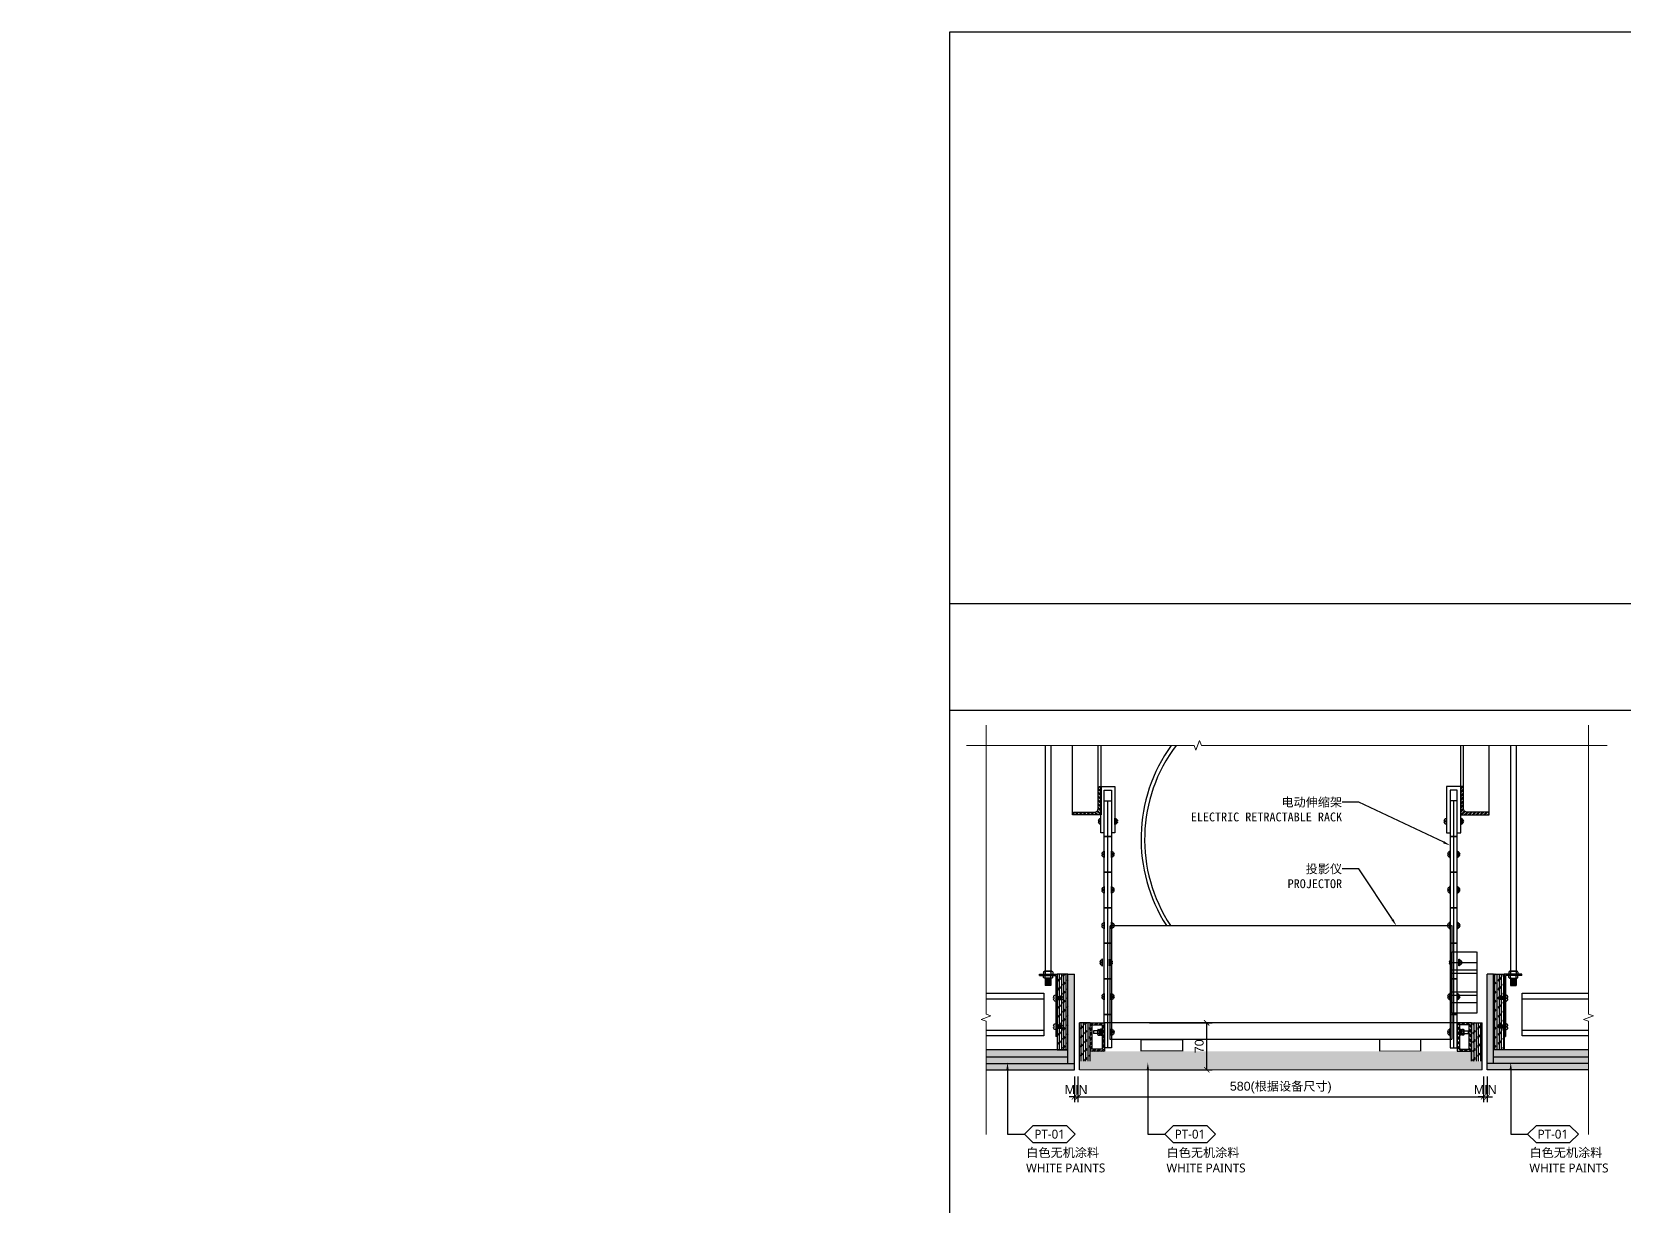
# Model space of a CAD drawing. Header units: millimetres. Extents: x 6321 to 61876, y 123 to 15211.
# Drawn here: x 38768 to 41005, y 9296 to 10945 of the extents above; entities that cross this region are included whole.
import ezdxf
from ezdxf import colors
from ezdxf.entities.mleader import LeaderData, LeaderLine
from ezdxf.enums import TextEntityAlignment as Align
from ezdxf.math import Vec2, Vec3

# ---------------------------------------------------------------- set-up
doc = ezdxf.new("R2010")
doc.units = ezdxf.units.MM
doc.set_wipeout_variables(frame=1)
doc.linetypes.add('HIDDEN', pattern=[9.525, 6.35, -3.175])
doc.layers.get('Defpoints').update_dxf_attribs({"color": 250})
doc.layers.add('_ACM-A-ANNO-DIMS', color=2, linetype='Continuous', lineweight=13)
doc.layers.add('_ACM-A-ANNO-DIMS @ 5', color=2, linetype='Continuous', lineweight=13)
for name, color, linetype in [('A Detail Xthin', 250, 'Continuous'), ('DE-MT', 2, 'Continuous'), ('I-DETL-LW01', 1, 'Continuous'), ('I-DETL-LW251', 251, 'Continuous'), ('I—平顶—填充03(灰度)', 250, 'Continuous'), ('I—装饰—填充01(线状)', 8, 'Continuous'), ('I—装饰—填充03(灰度)', 250, 'Continuous'), ('I—装饰—粗线', 7, 'Continuous'), ('I—装饰—细线', 144, 'Continuous'), ('I—装饰—超细', 8, 'Continuous'), ('WALL TYPE$0$G-ANNO-NOTE-CH', 7, 'Continuous')]:
    doc.layers.add(name, color=color, linetype=linetype)
doc.styles.add('Arial', font='ARIALUNI.ttf')
doc.styles.add('Arial_1', font='arial.ttf', dxfattribs={"height": 75})
doc.styles.add('WALL TYPE$0$Aecom Chinese', font='Microsoft YaHei.ttf')
doc.dimstyles.new('WALL TYPE$0$Aec-Arch-M-2', dxfattribs={"dimscale": 5, "dimtxt": 2.5, "dimasz": 1.5, "dimexe": 1.5, "dimexo": 1.5, "dimgap": 0.8, "dimtad": 1, "dimdec": 0, "dimrnd": 5, "dimzin": 3, "dimdsep": 46, "dimtxsty": 'Arial', "dimblk": 'ARCHTICK', "dimcen": 2.5, "dimazin": 2, "dimtfac": 0.75, "dimtdec": 0, "dimtix": 1, "dimtmove": 2, "dimatfit": 2, "dimfxl": 1, "dimtolj": 1, "dimtzin": 0, "dimarcsym": 0})
pattern_1 = [(217.5, (0, 58.9934), (0.080001565, -2.44706619), [0, -1.9304, 0, -2.159, 0, -2.06375]), (187.5, (0, 58.9934), (-2.24761642, -3.5841255), [0, -1.0414, 0, -1.7399, 0, -0.66675]), (147.5, (1.562, 58.9934), (-3.95496185, -0.00718592), [0, -0.635, 0, -2.286, 0, -2.9845]), (137.5, (1.562, 58.9934), (-3.81778226, -1.11464662), [0, -0.3175, 0, -1.4986, 0, -1.7145])]

# ---------------------------------------------------------------- blocks, each defined once
blk = doc.blocks.new('K_06')
at = {"layer": 'Defpoints', "color": 251}
for p, q in [((-1836.5, -803.3), (1836.5, -803.3)), ((-1836.5, -953.3), (1836.5, -953.3))]:
    blk.add_line(p, q, dxfattribs=at)
at = {"layer": 'Defpoints', "color": 1}
blk.add_lwpolyline([(1836.5, -2860), (-1836.5, -2860), (-1836.5, 0), (1836.5, 0)], close=True, dxfattribs=at)
blk = doc.blocks.new('jhmjgkjlkl')
at = {"layer": 'I-DETL-LW01'}
for p, q in [((7636.3, -6979.2, 0), (7636.3, -7296.4, 0)), ((7644.3, -6979.2, 0), (7644.3, -7296.4, 0)), ((7627.4, -7300.5, 0), (7627.4, -7388.5, 0)), ((7652.4, -7300.5, 0), (7627.4, -7300.5, 0)), ((7629.4, -7302.5, 0), (7629.4, -7388.5, 0)), ((7652.4, -7302.5, 0), (7629.4, -7302.5, 0)), ((7633.9, -7297.8, 0), (7633.9, -7300.5, 0)), ((7633.9, -7305.2, 0), (7633.9, -7302.5, 0)), ((7635.1, -7296.6, 0), (7636.3, -7296.6, 0)), ((7635.1, -7306.4, 0), (7636.3, -7306.4, 0)), ((7644.3, -7296.4, 0), (7636.3, -7296.4, 0)), ((7636.3, -7296.6, 0), (7645.5, -7296.6, 0)), ((7636.3, -7297.8, 0), (7636.3, -7300.5, 0)), ((7636.3, -7300.5, 0), (7636.3, -7300.5, 0)), ((7636.3, -7305.2, 0), (7636.3, -7302.5, 0)), ((7636.3, -7306.4, 0), (7636.3, -7316.6, 0)), ((7636.3, -7306.4, 0), (7645.5, -7306.4, 0)), ((7636.3, -7307.2, 0), (7644.3, -7307.9, 0)), ((7644.3, -7308.1, 0), (7636.3, -7307.9, 0)), ((7636.3, -7308, 0), (7644.3, -7308.8, 0)), ((7636.3, -7309, 0), (7644.3, -7309.6, 0)), ((7644.3, -7309, 0), (7636.3, -7309, 0)), ((7644.3, -7309.8, 0), (7636.3, -7310, 0)), ((7636.3, -7310.1, 0), (7644.3, -7310.9, 0)), ((7644.3, -7311, 0), (7636.3, -7310.9, 0)), ((7636.3, -7311, 0), (7644.3, -7311.7, 0)), ((7644.3, -7311.9, 0), (7636.3, -7311.9, 0)), ((7636.3, -7312, 0), (7644.3, -7312.6, 0)), ((7644.3, -7312.8, 0), (7636.3, -7312.9, 0)), ((7644.3, -7297.8, 0), (7644.3, -7300.5, 0)), ((7644.3, -7300.5, 0), (7644.3, -7300.5, 0)), ((7644.3, -7305.2, 0), (7644.3, -7302.5, 0)), ((7644.3, -7306.4, 0), (7644.3, -7316.6, 0)), ((7646.7, -7297.8, 0), (7646.7, -7300.5, 0)), ((7646.7, -7305.2, 0), (7646.7, -7302.5, 0)), ((7652.4, -7302.5, 0), (7652.4, -7300.5, 0)), ((7618.2, -7334.3, 0), (7620.5, -7332.3, 0)), ((7620.5, -7336.4, 0), (7618.2, -7334.3, 0)), ((7629.4, -7332.3, 0), (7620.5, -7332.3, 0)), ((7623, -7336.4, 0), (7620.8, -7332.3, 0)), ((7624.6, -7336.4, 0), (7622.4, -7332.3, 0)), ((7626.2, -7336.4, 0), (7623.9, -7332.3, 0)), ((7627.8, -7336.4, 0), (7625.5, -7332.3, 0)), ((7629.4, -7336.4, 0), (7627.1, -7332.3, 0)), ((7627.4, -7378.8, 0), (7627.4, -7328.8, 0)), ((7627.4, -7328.8, 0), (7627.4, -7378.8, 0)), ((7631.6, -7335.4, 0), (7631.6, -7333.3, 0)), ((7632.6, -7333.3, 0), (7631.6, -7333.3, 0)), ((7636.3, -7313, 0), (7644.3, -7313.3, 0)), ((7636.3, -7313.9, 0), (7644.3, -7313.6, 0)), ((7644.3, -7314.2, 0), (7636.3, -7314, 0)), ((7636.3, -7314.9, 0), (7644.3, -7314.4, 0)), ((7644.3, -7315, 0), (7636.3, -7315, 0)), ((7636.3, -7316, 0), (7644.3, -7315.2, 0)), ((7644.3, -7315.9, 0), (7636.3, -7316.1, 0)), ((7636.3, -7316.6, 0), (7644.3, -7316.6, 0)), ((7629.4, -7336.4, 0), (7620.5, -7336.4, 0)), ((7632.6, -7335.4, 0), (7631.6, -7335.4, 0)), ((7618.2, -7374.5, 0), (7620.5, -7372.4, 0)), ((7620.5, -7376.6, 0), (7618.2, -7374.5, 0)), ((7629.4, -7372.4, 0), (7620.5, -7372.4, 0)), ((7629.4, -7376.6, 0), (7620.5, -7376.6, 0)), ((7623, -7376.6, 0), (7620.8, -7372.4, 0)), ((7624.6, -7376.6, 0), (7622.4, -7372.4, 0)), ((7626.2, -7376.6, 0), (7623.9, -7372.4, 0)), ((7627.8, -7376.6, 0), (7625.5, -7372.4, 0)), ((7629.4, -7376.6, 0), (7627.1, -7372.4, 0)), ((7632.6, -7373.5, 0), (7631.6, -7373.5, 0)), ((7631.6, -7375.6, 0), (7631.6, -7373.5, 0)), ((7632.6, -7375.6, 0), (7631.6, -7375.6, 0)), ((7627.4, -7388.5, 0), (7629.4, -7388.5, 0))]:
    blk.add_line(p, q, dxfattribs=at)
for centre, radius, start, end in [((7635.1, -7297.8, 0), 1.19, 90, 180), ((7635.1, -7305.2, 0), 1.19, 180, 270), ((7635.1, -7297.8, 0), 1.19, 0, 90), ((7635.1, -7305.2, 0), 1.19, 270, 0), ((7637.5, -7297.8, 0), 1.19, 90, 180), ((7637.5, -7305.2, 0), 1.19, 180, 270), ((7643.1, -7297.8, 0), 1.19, 0, 90), ((7643.1, -7305.2, 0), 1.19, 270, 0), ((7645.5, -7297.8, 0), 1.19, 90, 180), ((7645.5, -7305.2, 0), 1.19, 180, 270), ((7645.5, -7297.8, 0), 1.19, 0, 90), ((7645.5, -7305.2, 0), 1.19, 270, 0), ((7628.8, -7333.4, 0), 3.82, 2.1103, 80.8674), ((7628.9, -7335.3, 0), 3.72, 277.7444, 357.6558), ((7628.8, -7373.6, 0), 3.82, 2.1103, 80.8674), ((7628.9, -7375.4, 0), 3.72, 277.7444, 357.6558)]:
    blk.add_arc(centre, radius, start, end, dxfattribs=at)
blk = doc.blocks.new('asdfagsddfgs')
at = {"layer": 'I—装饰—粗线', "color": 251, "linetype": 'HIDDEN', "ltscale": 0.1, "elevation": 20.3}
for points in [[(27297.9, 4382.3), (27777.9, 4382.3), (27777.9, 4222.3), (27297.9, 4222.3), (27297.9, 4382.3)], [(27777.9, 4330.3), (27813.1, 4330.3)], [(27777.9, 4320.3), (27813.1, 4320.3)], [(27777.9, 4315.3), (27813.1, 4315.3)], [(27777.9, 4289.3), (27813.1, 4289.3)], [(27777.9, 4284.3), (27813.1, 4284.3)], [(27777.9, 4274.3), (27813.1, 4274.3)]]:
    blk.add_lwpolyline(points, dxfattribs=at)
for points in [[(27777.9, 4345.3), (27813.1, 4345.3), (27813.1, 4259.3), (27777.9, 4259.3)], [(27341.4, 4222.3), (27399.6, 4222.3), (27399.6, 4205.7), (27341.4, 4205.7)], [(27734.4, 4222.3), (27676.3, 4222.3), (27676.3, 4205.7), (27734.4, 4205.7)]]:
    blk.add_lwpolyline(points, close=True, dxfattribs=at)
blk = doc.blocks.new('asdfagsdf')
at = {"layer": 'I—装饰—填充01(线状)'}
h = blk.add_hatch(dxfattribs=at)
h.set_pattern_fill('ANSI32', color=8, scale=0.5, style=0)
h.paths.add_polyline_path([(27107.6, 4614.1), (27121.6, 4614.1), (27121.6, 4580.1), (27107.6, 4580.1)], flags=16)
h.paths.add_polyline_path([(27104.6, 4617.1), (27124.6, 4617.1), (27124.6, 4577.1), (27104.6, 4577.1)])
at = {"layer": 'I—装饰—细线', "color": 8}
blk.add_lwpolyline([(27104.6, 4617.1), (27124.6, 4617.1), (27124.6, 4577.1), (27104.6, 4577.1), (27104.6, 4617.1)], dxfattribs=at)
blk.add_lwpolyline([(27107.6, 4614.1), (27121.6, 4614.1), (27121.6, 4580.1), (27107.6, 4580.1)], close=True, dxfattribs=at)
blk = doc.blocks.new('asdfasgsdasdf')
at = {"layer": 'I-DETL-LW01'}
blk.add_lwpolyline([(26578.4, 4348.8), (26577.6, 4348.8), (26577.6, 4358), (26578.4, 4358)], close=True, dxfattribs=at)
blk.add_lwpolyline([(26578.4, 4357.4, -0.290168), (26581.3, 4354), (26579.3, 4354), (26579.3, 4352.8), (26581.3, 4352.8, -0.290168), (26578.4, 4349.4)], format="xyb", dxfattribs=at)
blk = doc.blocks.new('asdfagdfdd')
at = {"color": 8}
for p, q in [((26542.4, 4355.4), (26536.5, 4355.4)), ((26536.5, 4355.4), (26536.5, 4351.4)), ((26542.4, 4351.4), (26536.5, 4351.4)), ((26542.4, 4350.3), (26542.4, 4356.5)), ((26543.1, 4357.4), (26545.4, 4357.4)), ((26545.4, 4355.4), (26543.1, 4355.4)), ((26545.4, 4351.4), (26543.1, 4351.4)), ((26543.1, 4349.4), (26545.4, 4349.4)), ((26545.4, 4357.2), (26545.4, 4357.4)), ((26546.4, 4357.2), (26545.4, 4357.2)), ((26545.4, 4357.2), (26545.4, 4349.7)), ((26545.4, 4349.7), (26545.4, 4357.2)), ((26545.4, 4349.7), (26546.4, 4349.7)), ((26545.4, 4349.7), (26545.4, 4349.7)), ((26545.4, 4349.7), (26545.4, 4349.4)), ((26547.2, 4357.6), (26546.4, 4357.6)), ((26546.4, 4357.6), (26546.4, 4357.2)), ((26546.4, 4349.7), (26546.4, 4357.2)), ((26546.4, 4357.2), (26546.4, 4349.7)), ((26546.4, 4351.8), (26546.4, 4355.1)), ((26546.4, 4349.3), (26546.4, 4349.7)), ((26546.4, 4349.3), (26547.2, 4349.3)), ((26548.6, 4357.7), (26547.2, 4357.7)), ((26547.2, 4357.6), (26547.2, 4357.7)), ((26547.2, 4357.6), (26547.2, 4349.3)), ((26547.2, 4349.3), (26547.2, 4357.6)), ((26547.2, 4349.1), (26547.2, 4349.3)), ((26547.2, 4349.1), (26548.6, 4349.1)), ((26548.6, 4349.1), (26548.6, 4357.7))]:
    blk.add_line(p, q, dxfattribs=at)
for centre, radius, start, end in [((26543.5, 4356.4), 1.08, 112.4336, 176.2223), ((26543.5, 4356.4), 1.08, 183.7777, 247.5664), ((26545.7, 4353.4), 3.31, 142.8662, 217.1338), ((26543.5, 4350.4), 1.08, 112.4336, 176.2223), ((26543.5, 4350.4), 1.08, 183.7777, 247.5664)]:
    blk.add_arc(centre, radius, start, end, dxfattribs=at)
blk = doc.blocks.new('FGFGRF')
at = {"layer": 'I—装饰—细线', "color": 8, "elevation": 20.3}
for points in [[(-295626.4, -26531.1), (-295631.4, -26531.1), (-295631.4, -26466.1), (-295611.4, -26466.1), (-295611.4, -26531.1), (-295616.4, -26531.1)], [(-295626.4, -26531.1), (-295626.4, -26471.1), (-295616.4, -26471.1), (-295616.4, -26531.1)], [(-295626.4, -26536.4), (-295626.4, -26486.4), (-295616.4, -26486.4), (-295616.4, -26536.4), (-295626.4, -26536.4)], [(-295621.4, -26536.4), (-295621.4, -26486.4)], [(-295626.4, -26586.4), (-295626.4, -26536.4), (-295616.4, -26536.4), (-295616.4, -26586.4), (-295626.4, -26586.4)], [(-295621.4, -26586.4), (-295621.4, -26536.4)], [(-295626.4, -26636.4), (-295626.4, -26586.4), (-295616.4, -26586.4), (-295616.4, -26636.4), (-295626.4, -26636.4)], [(-295621.4, -26636.4), (-295621.4, -26586.4)], [(-295626.4, -26686.4), (-295626.4, -26636.4), (-295616.4, -26636.4), (-295616.4, -26686.4), (-295626.4, -26686.4)], [(-295621.4, -26686.4), (-295621.4, -26636.4)], [(-295626.4, -26736.4), (-295626.4, -26686.4), (-295616.4, -26686.4), (-295616.4, -26736.4), (-295626.4, -26736.4)], [(-295621.4, -26736.4), (-295621.4, -26686.4)], [(-295626.4, -26786.4), (-295626.4, -26736.4), (-295616.4, -26736.4), (-295616.4, -26786.4), (-295626.4, -26786.4)], [(-295621.4, -26786.4), (-295621.4, -26736.4)], [(-295626.4, -26833.4), (-295626.4, -26786.4), (-295616.4, -26786.4), (-295616.4, -26833.4), (-295626.4, -26833.4)], [(-295621.4, -26833.4), (-295621.4, -26786.4)]]:
    blk.add_lwpolyline(points, dxfattribs=at)
at = {"color": 8, "xscale": -1}
for p in [(-269053.7, -30868.5, 20.3), (-269048.7, -30914.8, 20.3), (-269048.7, -30964.8, 20.3), (-269048.7, -31014.8, 20.3), (-269051.2, -31066.8, 20.3), (-269048.7, -31114.8, 20.3)]:
    blk.add_blockref('asdfasgsdasdf', p, dxfattribs=at)
at = {"color": 8}
for name, p in [('asdfasgsdasdf', (-322194, -30964.8, 20.3)), ('asdfasgsdasdf', (-322194, -31014.8, 20.3)), ('asdfasgsdasdf', (-322196.5, -31066.8, 20.3)), ('asdfasgsdasdf', (-322194, -31114.8, 20.3)), ('asdfagsdf', (-322750.9, -31415.2, 20.3)), ('asdfagdfdd', (-322178, -31164.8, 20.3)), ('asdfasgsdasdf', (-322194, -31164.8, 20.3))]:
    blk.add_blockref(name, p, dxfattribs=at)
at = {"layer": 'I-DETL-LW01'}
for p in [(-322189, -30868.5, 20.3), (-322194, -30914.8, 20.3)]:
    blk.add_blockref('asdfasgsdasdf', p, dxfattribs=at)
blk = doc.blocks.new('_ArchTick')
at = {"color": 2, "linetype": 'ByBlock', "const_width": 0.15}
blk.add_lwpolyline([(-0.5, -0.5), (0.5, 0.5)], dxfattribs=at)
blk = doc.blocks.new('*D258')
at = {"layer": 'DE-MT', "color": 0, "lineweight": -2, "transparency": 16777216}
for p, q in [((40233.6, 9476.8), (40233.6, 9440.7)), ((40238.6, 9476.8), (40238.6, 9440.7)), ((40233.6, 9448.2), (40226.1, 9448.2)), ((40233.6, 9448.2), (40238.6, 9448.2)), ((40238.6, 9448.2), (40246.1, 9448.2))]:
    blk.add_line(p, q, dxfattribs=at)
at = {"layer": 'Defpoints', "color": 0, "transparency": 16777216}
for p in [(40233.6, 9484.3), (40238.6, 9484.3), (40238.6, 9448.2)]:
    blk.add_point(p, dxfattribs=at)
at = {"layer": 'DE-MT', "color": 0, "lineweight": -2, "transparency": 16777216, "xscale": 7.5, "yscale": 7.5, "zscale": 7.5}
blk.add_blockref('_ArchTick', (40233.6, 9448.2), dxfattribs=at)
at = {"layer": 'DE-MT', "color": 0, "lineweight": -2, "transparency": 16777216, "xscale": 7.5, "yscale": 7.5, "zscale": 7.5, "rotation": 180}
blk.add_blockref('_ArchTick', (40238.6, 9448.2), dxfattribs=at)
at = {"layer": 'DE-MT', "color": 0, "transparency": 16777216, "insert": (40236.1, 9458.4), "char_height": 12.5, "attachment_point": 5, "style": 'Arial'}
blk.add_mtext('\\A1;\\A1;MIN', dxfattribs=at)
blk = doc.blocks.new('*D259')
at = {"layer": 'DE-MT', "color": 0, "lineweight": -2, "transparency": 16777216}
for p, q in [((40238.6, 9476.8), (40238.6, 9440.7)), ((40808.6, 9476.8), (40808.6, 9440.7)), ((40238.6, 9448.2), (40808.6, 9448.2))]:
    blk.add_line(p, q, dxfattribs=at)
at = {"layer": 'Defpoints', "color": 0, "transparency": 16777216}
for p in [(40238.6, 9484.3), (40808.6, 9484.3), (40808.6, 9448.2)]:
    blk.add_point(p, dxfattribs=at)
at = {"layer": 'DE-MT', "color": 0, "lineweight": -2, "transparency": 16777216, "xscale": 7.5, "yscale": 7.5, "zscale": 7.5, "rotation": 180}
blk.add_blockref('_ArchTick', (40238.6, 9448.2), dxfattribs=at)
at = {"layer": 'DE-MT', "color": 0, "lineweight": -2, "transparency": 16777216, "xscale": 7.5, "yscale": 7.5, "zscale": 7.5}
blk.add_blockref('_ArchTick', (40808.6, 9448.2), dxfattribs=at)
at = {"layer": 'DE-MT', "color": 0, "transparency": 16777216, "insert": (40523.6, 9461.3), "char_height": 12.5, "attachment_point": 5, "style": 'Arial'}
blk.add_mtext('\\A1;580(根据设备尺寸)', dxfattribs=at)
blk = doc.blocks.new('*D260')
at = {"layer": 'DE-MT', "color": 0, "lineweight": -2, "transparency": 16777216}
for p, q in [((40808.6, 9476.8), (40808.6, 9440.7)), ((40813.6, 9476.8), (40813.6, 9440.7)), ((40808.6, 9448.2), (40801.1, 9448.2)), ((40808.6, 9448.2), (40813.6, 9448.2)), ((40813.6, 9448.2), (40821.1, 9448.2))]:
    blk.add_line(p, q, dxfattribs=at)
at = {"layer": 'Defpoints', "color": 0, "transparency": 16777216}
for p in [(40808.6, 9484.3), (40813.6, 9484.3), (40813.6, 9448.2)]:
    blk.add_point(p, dxfattribs=at)
at = {"layer": 'DE-MT', "color": 0, "lineweight": -2, "transparency": 16777216, "xscale": 7.5, "yscale": 7.5, "zscale": 7.5}
blk.add_blockref('_ArchTick', (40808.6, 9448.2), dxfattribs=at)
at = {"layer": 'DE-MT', "color": 0, "lineweight": -2, "transparency": 16777216, "xscale": 7.5, "yscale": 7.5, "zscale": 7.5, "rotation": 180}
blk.add_blockref('_ArchTick', (40813.6, 9448.2), dxfattribs=at)
at = {"layer": 'DE-MT', "color": 0, "transparency": 16777216, "insert": (40811.1, 9458.4), "char_height": 12.5, "attachment_point": 5, "style": 'Arial'}
blk.add_mtext('\\A1;\\A1;MIN', dxfattribs=at)
blk = doc.blocks.new('*D257')
at = {"layer": 'DE-MT', "color": 0, "lineweight": -2, "transparency": 16777216}
for p, q in [((40339.2, 9552.3), (40427, 9552.3)), ((40419.5, 9486.3), (40419.5, 9552.3)), ((40340.2, 9486.3), (40427, 9486.3))]:
    blk.add_line(p, q, dxfattribs=at)
at = {"layer": 'Defpoints', "color": 0, "transparency": 16777216}
for p in [(40331.7, 9552.3), (40419.5, 9552.3), (40332.7, 9486.3)]:
    blk.add_point(p, dxfattribs=at)
at = {"layer": 'DE-MT', "color": 0, "lineweight": -2, "transparency": 16777216, "xscale": 7.5, "yscale": 7.5, "zscale": 7.5}
for p, rotation in [((40419.5, 9552.3), 90), ((40419.5, 9486.3), 270)]:
    blk.add_blockref('_ArchTick', p, dxfattribs=dict(at, rotation=rotation))
at = {"layer": 'DE-MT', "color": 0, "transparency": 16777216, "insert": (40409.1, 9519.3), "char_height": 12.5, "attachment_point": 5, "rotation": 90, "style": 'Arial'}
blk.add_mtext('\\A1;70', dxfattribs=at)
blk = doc.blocks.new('角钢_40x40x4')
h = blk.add_hatch()
h.set_pattern_fill('ANSI32', color=250, scale=0.4)
h.set_pattern_definition([(45, (-40756.6056, -9757.075), (-2.69407684, 2.69407684), []), (45, (-40754.8096, -9757.075), (-2.69407684, 2.69407684), [])])
edge = h.paths.add_edge_path()
edge.add_line((0, 0), (40, 0))
edge.add_line((40, 0), (40, 1.3))
edge.add_arc((37.3, 1.3), 2.67, 360, 450)
edge.add_line((37.3, 4), (9, 4))
edge.add_arc((9, 9), 5, 180, 270, ccw=False)
edge.add_line((4, 9), (4, 37.3))
edge.add_arc((1.3, 37.3), 2.67, 360, 450)
edge.add_line((1.3, 40), (0, 40))
edge.add_line((0, 40), (0, 0))
blk.add_lwpolyline([(0, 0), (40, 0), (40, 1.3, 0.414214), (37.3, 4), (9, 4, -0.414214), (4, 9), (4, 37.3, 0.414214), (1.3, 40), (0, 40)], format="xyb", close=True)
blk = doc.blocks.new('WHA12202707')
at = {"transparency": 16777216}
for p, q in [((2.38, 2.38), (0, 0)), ((2.38, -2.38), (0, 0)), ((11.91, 2.38), (2.38, 2.38)), ((11.91, 2.38), (14.29, 0)), ((11.91, -2.38), (14.29, 0)), ((2.38, -2.38), (11.91, -2.38))]:
    blk.add_line(p, q, dxfattribs=at)
at = {"transparency": 16777216, "style": 'WALL TYPE$0$Aecom Chinese'}
blk.add_attdef('英文2', (0.49, -14.58), '', height=2.5, dxfattribs=at)
at = {"layer": 'WALL TYPE$0$G-ANNO-NOTE-CH', "transparency": 16777216, "style": 'WALL TYPE$0$Aecom Chinese'}
blk.add_attdef('编号', text='', height=2.5, dxfattribs=at).set_placement((7.1, 0), align=Align.MIDDLE)
for tag, p in [('中文', (0.54, -5.18)), ('英文', (0.49, -9.51))]:
    blk.add_attdef(tag, text='', height=2.5, dxfattribs=at).set_placement(p, align=Align.MIDDLE_LEFT)

msp = doc.modelspace()

# ---------------------------------------------------------------- hatches: boundary and pattern name
at = {"layer": 'I-DETL-LW251'}
h = msp.add_hatch(dxfattribs=at)
h.set_pattern_fill('AR-SAND', color=251, scale=0.05, angle=180)
h.set_pattern_definition(pattern_1)
h.paths.add_polyline_path([(40233.6, 9620.8), (40224.6, 9620.8), (40224.6, 9495.3), (40233.6, 9495.3)])
h = msp.add_hatch(dxfattribs=at)
h.set_pattern_fill('AR-SAND', color=251, scale=0.05, angle=180)
h.set_pattern_definition(pattern_1)
h.paths.add_polyline_path([(40813.6, 9620.8), (40822.6, 9620.8), (40822.6, 9495.3), (40813.6, 9495.3)])
h = msp.add_hatch(dxfattribs=at)
h.set_pattern_fill('AR-SAND', color=251, scale=0.05, angle=180)
h.set_pattern_definition(pattern_1)
h.paths.add_polyline_path([(40109.6, 9504.3), (40109.6, 9486.3), (40233.6, 9486.3), (40233.6, 9495.3), (40224.6, 9495.3), (40224.6, 9504.3)])
edge = h.paths.add_edge_path()
edge.add_arc((39625.4, 9374.3), 102, 180, 180.0716)
edge.add_line((39523.4, 9374.1), (39523.4, 9374.3))
h = msp.add_hatch(dxfattribs=at)
h.set_pattern_fill('AR-SAND', color=251, scale=0.05, angle=180)
h.set_pattern_definition(pattern_1)
h.paths.add_polyline_path([(40956, 9486.3), (40956, 9504.3), (40822.6, 9504.3), (40822.6, 9495.3), (40813.6, 9495.3), (40813.6, 9486.3)])
at = {"layer": 'I—平顶—填充03(灰度)'}
h = msp.add_hatch(dxfattribs=at)
h.set_pattern_fill('CORK', color=256, angle=90)
h.set_pattern_definition([(90, (339342.006, 36098.3687), (-3.175, 2e-16), []), (225, (339343.594, 36099.956), (6.35000274, -6.35000274), [4.49013, -4.49013]), (225, (339343.594, 36100.75), (6.35000274, -6.35000274), [4.49013, -4.49013]), (225, (339343.594, 36101.544), (6.35000274, -6.35000274), [4.49013, -4.49013])])
h.paths.add_polyline_path([(40224.6, 9620.8), (40209.6, 9620.8), (40209.6, 9514.3), (40224.6, 9514.3)])
h = msp.add_hatch(dxfattribs=at)
h.set_pattern_fill('CORK', color=256, angle=90)
h.set_pattern_definition([(90, (339338.006, 36098.3687), (-3.175, 2e-16), []), (225, (339339.594, 36099.956), (6.35000274, -6.35000274), [4.49013, -4.49013]), (225, (339339.594, 36100.75), (6.35000274, -6.35000274), [4.49013, -4.49013]), (225, (339339.594, 36101.544), (6.35000274, -6.35000274), [4.49013, -4.49013])])
h.paths.add_polyline_path([(40837.6, 9620.8), (40822.6, 9620.8), (40822.6, 9514.3), (40837.6, 9514.3)])
h = msp.add_hatch(dxfattribs=at)
h.set_pattern_fill('CORK', color=256, angle=90)
h.set_pattern_definition([(90, (336070.7506, 35738.3686), (-3.175, 2e-16), []), (225, (336072.338, 35739.956), (6.35000274, -6.35000274), [4.49013, -4.49013]), (225, (336072.338, 35740.75), (6.35000274, -6.35000274), [4.49013, -4.49013]), (225, (336072.338, 35741.544), (6.35000274, -6.35000274), [4.49013, -4.49013])])
h.paths.add_polyline_path([(40255.6, 9552.3), (40240.6, 9552.3), (40240.6, 9498.3), (40255.6, 9498.3)])
at = {"layer": 'I—装饰—填充03(灰度)'}
h = msp.add_hatch(dxfattribs=at)
h.set_pattern_fill('CORK', color=256)
h.set_pattern_definition([(0, (336068.7506, 35738.3686), (0, 3.175), []), (135, (336070.338, 35736.781), (-6.35000274, -6.35000274), [4.49013, -4.49013]), (135, (336071.132, 35736.781), (-6.35000274, -6.35000274), [4.49013, -4.49013]), (135, (336071.9256, 35736.781), (-6.35000274, -6.35000274), [4.49013, -4.49013])])
h.paths.add_polyline_path([(40956, 9504.3), (40956, 9514.3), (40822.6, 9514.3), (40822.6, 9504.3)])
h.paths.add_polyline_path([(40109.6, 9514.3), (40109.6, 9504.3), (40224.6, 9504.3), (40224.6, 9514.3)])

# ---------------------------------------------------------------- linework, layer by layer
at = {"layer": '_ACM-A-ANNO-DIMS', "linetype": 'Continuous', "ltscale": 2}
for points, elevation in [([(40109.6, 9970.6), (40109.6, 9564.6), (40116.4, 9562.1), (40102.7, 9557.1), (40109.6, 9554.6), (40109.6, 9395.2)], 0.8), ([(40956, 9970.6), (40956, 9564.6), (40962.9, 9562.1), (40949.2, 9557.1), (40956, 9554.6), (40956, 9395.2)], 0.8), ([(40082.2, 9942.1), (40402, 9942.1), (40404.5, 9935.2), (40409.5, 9948.9), (40412, 9942.1), (40982.2, 9942.1)], 0)]:
    msp.add_lwpolyline(points, dxfattribs=dict(at, elevation=elevation))
at = {"layer": 'A Detail Xthin'}
for p, q in [((40109.6, 9586.1, 0), (40190.5, 9586.1, 0)), ((40862.9, 9586.1, 0), (40956, 9586.1, 0)), ((40109.6, 9542.1, 0), (40190.5, 9542.1, 0)), ((40862.9, 9542.1, 0), (40956, 9542.1, 0))]:
    msp.add_line(p, q, dxfattribs=at)
at = {"layer": 'I-DETL-LW01'}
for p, q in [((40109.6, 9495.3), (40233.6, 9495.3)), ((40956, 9495.3), (40813.6, 9495.3)), ((40956, 9486.3), (40813.6, 9486.3))]:
    msp.add_line(p, q, dxfattribs=at)
for points in [[(40231, 9844.3), (40231, 9942.1)], [(40267, 9881.8), (40267, 9942.1)], [(40271, 9883.5), (40271, 9942.1)], [(40776.6, 9883.5), (40776.6, 9942.1)], [(40780.6, 9881.8), (40780.6, 9942.1)], [(40816.6, 9844.3), (40816.6, 9942.1)], [(40224.6, 9495.3), (40224.6, 9620.8)], [(40224.6, 9620.8), (40233.6, 9620.8)], [(40233.6, 9486.3), (40233.6, 9620.8)], [(40813.6, 9486.3), (40813.6, 9620.8)], [(40822.6, 9620.8), (40813.6, 9620.8)], [(40822.6, 9495.3), (40822.6, 9620.8)], [(40109.6, 9594.1), (40190.5, 9594.1), (40190.5, 9534.1)], [(40862.9, 9594.1), (40956, 9594.1)], [(40956, 9534.1), (40862.9, 9534.1), (40862.9, 9594.1)], [(40255.6, 9552.3), (40240.6, 9552.3)], [(40771.6, 9552.3), (40275.6, 9552.3)], [(40190.5, 9534.1), (40109.6, 9534.1)], [(40224.6, 9514.3), (40109.6, 9514.3)], [(40109.6, 9486.3), (40233.6, 9486.3), (40233.6, 9514.3)], [(40956, 9514.3), (40837.6, 9514.3)], [(40109.6, 9504.3), (40224.6, 9504.3)], [(40109.6, 9504.3), (40224.6, 9504.3)], [(40822.6, 9504.3), (40956, 9504.3)], [(40837.6, 9504.3), (40956, 9504.3)]]:
    msp.add_lwpolyline(points, dxfattribs=at)
for points in [[(40209.6, 9514.3), (40224.6, 9514.3), (40224.6, 9620.8), (40209.6, 9620.8)], [(40837.6, 9514.3), (40822.6, 9514.3), (40822.6, 9620.8), (40837.6, 9620.8)]]:
    msp.add_lwpolyline(points, close=True, dxfattribs=at)
at = {"layer": 'I—装饰—超细'}
for centre, radius, start, end in [((40552, 9810.6), 224.7, 144.2119, 212.7963), ((40551.8, 9810), 219.5, 143.0169, 213.5008)]:
    msp.add_arc(centre, radius, start, end, dxfattribs=at)

# ---------------------------------------------------------------- block references
msp.add_blockref('K_06', (41895.1, 10944.8))
at = {"color": 251}
msp.add_blockref('asdfagsddfgs', (12985.9, 5306.6, -20.3), dxfattribs=at)
at = {"layer": 'I-DETL-LW01', "xscale": -1}
for name, p in [('jhmjgkjlkl', (47837, 16921.3, 0)), ('角钢_40x40x4', (40271, 9844.3))]:
    msp.add_blockref(name, p, dxfattribs=at)
at = {"layer": 'I-DETL-LW01'}
for name, p in [('jhmjgkjlkl', (33210.2, 16921.3, 0)), ('角钢_40x40x4', (40776.6, 9844.3))]:
    msp.add_blockref(name, p, dxfattribs=at)

# ---------------------------------------------------------------- leaders
at = {"layer": '_ACM-A-ANNO-DIMS @ 5'}
ml = msp.add_multileader_mtext('Standard', dxfattribs=at)
ml.set_content('{\\fSimHei|b0|i0|c134|p49;\\C0;电动伸缩架\\PELECTRIC RETRACTABLE RACK}', color=256, style='Arial_1')
ml.set_leader_properties(color=2)
ml.build(insert=Vec2(0, 0))
ml.multileader.update_dxf_attribs({"text_left_attachment_type": 2, "dogleg_length": 4.74, "arrow_head_size": 10, "scale": 5})
ctx = ml.context
ctx.base_point, ctx.scale, ctx.char_height, ctx.arrow_head_size, ctx.landing_gap_size, ctx.plane_origin = Vec3(40386.5, 9862.3), 5, 12.5, 10, 0.015, Vec3(40793.4, 11458.3)
ctx.text_align_type = 2
notes = []
notes.append((ctx, [(0, (1, 1, 0), (40633.5, 9862.3), (-1, 0), 23.7, [(1, [(40761.6, 9801.6)], 0, [])])]))
ctx.mtext.insert, ctx.mtext.width, ctx.mtext.alignment = Vec3(40609.8, 9868.6), 368.268, 3
ml = msp.add_multileader_mtext('Standard', dxfattribs=at)
ml.set_content('{\\fSimHei|b0|i0|c134|p49;\\C0;投影仪\\PPROJECTOR}', color=256, style='Arial_1')
ml.set_leader_properties(color=2)
ml.build(insert=Vec2(0, 0))
ml.multileader.update_dxf_attribs({"text_left_attachment_type": 2, "dogleg_length": 4.74, "arrow_head_size": 10, "scale": 5})
ctx = ml.context
ctx.base_point, ctx.scale, ctx.char_height, ctx.arrow_head_size, ctx.landing_gap_size, ctx.plane_origin = Vec3(40530.4, 9768.6), 5, 12.5, 10, 0.015, Vec3(40793.4, 11403.4)
ctx.text_align_type = 2
notes.append((ctx, [(0, (1, 1, 0), (40633.5, 9768.6), (-1, 0), 23.7, [(1, [(40686, 9688.9)], 0, [])])]))
ctx.mtext.insert, ctx.mtext.width, ctx.mtext.alignment = Vec3(40609.8, 9774.8), 368.268, 3
ml = msp.add_multileader_block('Standard', dxfattribs=at)
ml.set_content('WHA12202707', color=256, scale=5)
ml.set_attribute('编号', 'PT-01', width=0)
ml.set_attribute('中文', '白色无机涂料', width=0)
ml.set_attribute('英文', 'WHITE PAINTS', width=0)
ml.set_attribute('英文2', '', width=0)
ml.set_leader_properties(color=2)
ml.build(insert=Vec2(0, 0))
ml.multileader.update_dxf_attribs({"text_right_attachment_type": 6, "dogleg_length": 0.36, "arrow_head_size": 10, "scale": 5})
ctx = ml.context
ctx.base_point, ctx.scale, ctx.char_height, ctx.arrow_head_size, ctx.landing_gap_size, ctx.plane_origin = Vec3(40870.5, 9395.8, -124.8), 5, 375, 10, 0.45, Vec3(40846.8, 9070.3, -124.8)
ctx.right_attachment = 6
notes.append((ctx, [(0, (1, 1, 0), (40846.8, 9395.8, -124.8), (1, 0), 23.7, [(0, [(40846.8, 9496.3, -124.8)], 0, [])])]))
ctx.block.insert = Vec3(40870.5, 9395.8, -124.8)
ml = msp.add_multileader_mtext('Standard', dxfattribs=at)
ml.set_content('{\\fSimHei|b0|i0|c134|p49;\\C0;检修盖板\\PMAINTENANCE COVER}', color=256, style='Arial_1')
ml.set_leader_properties(color=2)
ml.build(insert=Vec2(0, 0))
ml.multileader.update_dxf_attribs({"text_left_attachment_type": 2, "dogleg_length": 4.74, "arrow_head_size": 10, "scale": 5})
ctx = ml.context
ctx.base_point, ctx.scale, ctx.char_height, ctx.arrow_head_size, ctx.landing_gap_size, ctx.plane_origin = Vec3(41155.4, 9355.6), 5, 12.5, 10, 0.015, Vec3(41549.8, 10951.5)
ctx.text_align_type = 2
notes.append((ctx, [(0, (1, 1, 0), (41330.7, 9355.6), (-1, 0), 23.7, [(1, [(41379.8, 9442.7)], 0, [])])]))
ctx.mtext.insert, ctx.mtext.width, ctx.mtext.alignment = Vec3(41307, 9361.9), 368.268, 3
for ctx, leaders in notes:
    for number, flags, end, landing, length, lines in leaders:
        leader = LeaderData()
        leader.index, (leader.has_last_leader_line, leader.has_dogleg_vector, leader.attachment_direction) = number, flags
        leader.last_leader_point, leader.dogleg_vector, leader.dogleg_length = Vec3(end), Vec3(landing), length
        for number, points, colour, breaks in lines:
            line = LeaderLine()
            line.index, line.vertices, line.color, line.breaks = number, Vec3.list(points), colors.encode_raw_color(colour), breaks
            leader.lines.append(line)
        ctx.leaders.append(leader)

# ---------------------------------------------------------------- next in the draw order: wipeouts: each hides what was drawn before it
msp.add_wipeout([(40240.6, 9498.3), (40240.6, 9486.3), (40806.6, 9486.3), (40806.6, 9498.3)]).dxf.layer = 'I-DETL-LW01'

# ---------------------------------------------------------------- next in the draw order: hatches: boundary and pattern name
at = {"layer": 'I-DETL-LW251'}
h = msp.add_hatch(dxfattribs=at)
h.set_pattern_fill('AR-SAND', color=251, scale=0.05, angle=180)
h.set_pattern_definition(pattern_1)
h.paths.add_polyline_path([(40806.6, 9498.3), (40806.6, 9486.3), (40240.6, 9486.3), (40240.6, 9498.3)])

# ---------------------------------------------------------------- next in the draw order: linework, layer by layer
at = {"layer": '_ACM-A-ANNO-DIMS'}
for points in [[(40233.6, 9486.3), (40109.6, 9486.3)], [(40806.6, 9486.3), (40240.6, 9486.3)], [(40813.6, 9486.3), (40956, 9486.3)]]:
    msp.add_lwpolyline(points, dxfattribs=at)
at = {"layer": 'I-DETL-LW01'}
for points in [[(40240.6, 9486.3), (40240.6, 9552.3)], [(40806.6, 9486.3), (40806.6, 9552.3)]]:
    msp.add_lwpolyline(points, dxfattribs=at)

# ---------------------------------------------------------------- next in the draw order: dimensions: what is measured, and where the dimension line sits
at = {"layer": 'DE-MT'}
for base, p1, p2, text, picture, middle in [((40238.6, 9448.2), (40233.6, 9484.3), (40238.6, 9484.3), '\\A1;MIN', '*D258', (40236.1, 9458.4)), ((40808.6, 9448.2), (40238.6, 9484.3), (40808.6, 9484.3), '580(根据设备尺寸)', '*D259', (40523.6, 9461.3)), ((40813.6, 9448.2), (40808.6, 9484.3), (40813.6, 9484.3), '\\A1;MIN', '*D260', (40811.1, 9458.4))]:
    dim = msp.add_linear_dim(base=base, p1=p1, p2=p2, text=text, dimstyle='WALL TYPE$0$Aec-Arch-M-2', dxfattribs=at)
    dim.commit()
    dim.dimension.update_dxf_attribs({"geometry": picture, "text_midpoint": middle})

# ---------------------------------------------------------------- next in the draw order: wipeouts: each hides what was drawn before it
msp.add_wipeout([(40255.6, 9512.3), (40255.6, 9498.3), (40791.6, 9498.3), (40791.6, 9512.3)]).dxf.layer = 'I-DETL-LW01'

# ---------------------------------------------------------------- next in the draw order: hatches: boundary and pattern name
at = {"layer": 'I—平顶—填充03(灰度)'}
h = msp.add_hatch(dxfattribs=at)
h.set_pattern_fill('CORK', color=256, angle=90)
h.set_pattern_definition([(90, (336070.3337, 35738.3686), (-3.175, 2e-16), []), (225, (336071.921, 35739.956), (6.35000274, -6.35000274), [4.49013, -4.49013]), (225, (336071.921, 35740.75), (6.35000274, -6.35000274), [4.49013, -4.49013]), (225, (336071.921, 35741.544), (6.35000274, -6.35000274), [4.49013, -4.49013])])
h.paths.add_polyline_path([(40791.6, 9552.3), (40806.6, 9552.3), (40806.6, 9498.3), (40791.6, 9498.3)])
at = {"layer": 'I—装饰—填充03(灰度)'}
h = msp.add_hatch(dxfattribs=at)
h.set_pattern_fill('CORK', color=256)
h.set_pattern_definition([(0, (336070.7506, 35738.3686), (0, 3.175), []), (135, (336072.338, 35736.781), (-6.35000274, -6.35000274), [4.49013, -4.49013]), (135, (336073.132, 35736.781), (-6.35000274, -6.35000274), [4.49013, -4.49013]), (135, (336073.9256, 35736.781), (-6.35000274, -6.35000274), [4.49013, -4.49013])])
h.paths.add_polyline_path([(40791.6, 9512.3), (40791.6, 9498.3), (40255.6, 9498.3), (40255.6, 9512.3)])

# ---------------------------------------------------------------- next in the draw order: linework, layer by layer
at = {"layer": 'I-DETL-LW01'}
for points in [[(40255.6, 9498.3), (40255.6, 9552.3)], [(40791.6, 9498.3), (40791.6, 9552.3), (40806.6, 9552.3)]]:
    msp.add_lwpolyline(points, dxfattribs=at)

# ---------------------------------------------------------------- next in the draw order: block references
msp.add_blockref('FGFGRF', (335902, 36350.4, -20.3), dxfattribs=at)
at = {"layer": 'I-DETL-LW01', "xscale": -1}
msp.add_blockref('FGFGRF', (-254854.7, 36350.4, -20.3), dxfattribs=at)

# ---------------------------------------------------------------- next in the draw order: dimensions: what is measured, and where the dimension line sits
at = {"layer": 'DE-MT'}
dim = msp.add_linear_dim(base=(40419.5, 9552.3), p1=(40332.7, 9486.3), p2=(40331.7, 9552.3), angle=90, text='70', dimstyle='WALL TYPE$0$Aec-Arch-M-2', dxfattribs=at)
dim.commit()
dim.dimension.update_dxf_attribs({"geometry": '*D257', "text_midpoint": (40409.1, 9519.3)})

# ---------------------------------------------------------------- next in the draw order: leaders
at = {"layer": '_ACM-A-ANNO-DIMS @ 5'}
ml = msp.add_multileader_block('Standard', dxfattribs=at)
ml.set_content('WHA12202707', color=256, scale=5)
ml.set_attribute('编号', 'PT-01', width=0)
ml.set_attribute('中文', '白色无机涂料', width=0)
ml.set_attribute('英文', 'WHITE PAINTS', width=0)
ml.set_attribute('英文2', '', width=0)
ml.set_leader_properties(color=2)
ml.build(insert=Vec2(0, 0))
ml.multileader.update_dxf_attribs({"text_right_attachment_type": 6, "dogleg_length": 0.36, "arrow_head_size": 10, "scale": 5})
ctx = ml.context
ctx.base_point, ctx.scale, ctx.char_height, ctx.arrow_head_size, ctx.landing_gap_size, ctx.plane_origin = Vec3(40163.3, 9395.8, -124.8), 5, 375, 10, 0.45, Vec3(40139.6, 9070.3, -124.8)
ctx.right_attachment = 6
notes = []
notes.append((ctx, [(0, (1, 1, 0), (40139.6, 9395.8, -124.8), (1, 0), 23.7, [(0, [(40139.6, 9496.3, -124.8)], 0, [])])]))
ctx.block.insert = Vec3(40163.3, 9395.8, -124.8)
ml = msp.add_multileader_block('Standard', dxfattribs=at)
ml.set_content('WHA12202707', color=256, scale=5)
ml.set_attribute('编号', 'PT-01', width=0)
ml.set_attribute('中文', '白色无机涂料', width=0)
ml.set_attribute('英文', 'WHITE PAINTS', width=0)
ml.set_attribute('英文2', '', width=0)
ml.set_leader_properties(color=2)
ml.build(insert=Vec2(0, 0))
ml.multileader.update_dxf_attribs({"text_right_attachment_type": 6, "dogleg_length": 0.36, "arrow_head_size": 10, "scale": 5})
ctx = ml.context
ctx.base_point, ctx.scale, ctx.char_height, ctx.arrow_head_size, ctx.landing_gap_size, ctx.plane_origin = Vec3(40360.5, 9395.8, -124.8), 5, 375, 10, 0.45, Vec3(40336.8, 9070.3, -124.8)
ctx.right_attachment = 6
notes.append((ctx, [(0, (1, 1, 0), (40336.8, 9395.8, -124.8), (1, 0), 23.7, [(0, [(40336.8, 9496.3, -124.8)], 0, [])])]))
ctx.block.insert = Vec3(40360.5, 9395.8, -124.8)
for ctx, leaders in notes:
    for number, flags, end, landing, length, lines in leaders:
        leader = LeaderData()
        leader.index, (leader.has_last_leader_line, leader.has_dogleg_vector, leader.attachment_direction) = number, flags
        leader.last_leader_point, leader.dogleg_vector, leader.dogleg_length = Vec3(end), Vec3(landing), length
        for number, points, colour, breaks in lines:
            line = LeaderLine()
            line.index, line.vertices, line.color, line.breaks = number, Vec3.list(points), colors.encode_raw_color(colour), breaks
            leader.lines.append(line)
        ctx.leaders.append(leader)

doc.saveas('drawing.dxf')
